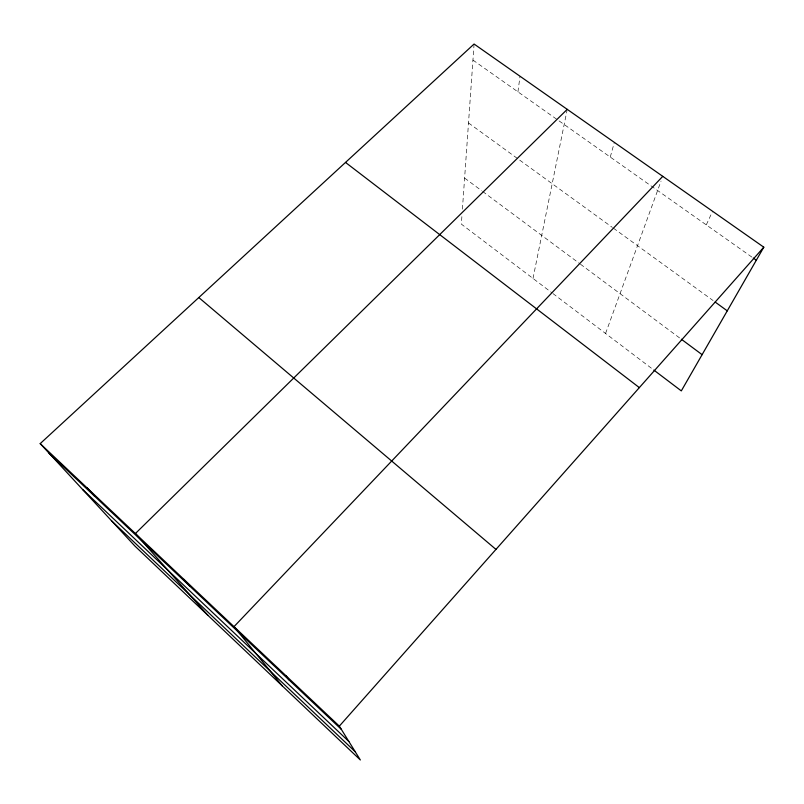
<?xml version="1.0" encoding="UTF-8"?>
<svg xmlns="http://www.w3.org/2000/svg" width="804" height="804" viewBox="0 0 804 804"><rect width="100%" height="100%" fill="white"/><g stroke="black" fill="none" stroke-linecap="round" stroke-linejoin="round"><path stroke-width="0.6" stroke-dasharray="4.02 3.01" d="M461.878 216.648L461.355 224.115L551.946 292.807M462.411 209.171L473.998 45.265M517.937 91.857L520.017 76.239M533.002 278.445L567.001 110.52M610.256 157.061L614.346 142.388M605.563 333.459L661.049 181.071M706.284 224.889L712.575 211.271M472.943 60.079L752.232 257.34M468.501 122.942L612.407 227.442M613.412 228.175L713.128 300.575M464.611 178.056L481.656 190.729M482.661 191.483L579.453 263.451M580.438 264.194L680.365 338.504M552.941 293.56L652.838 369.307"/><path stroke-width="1.21" d="M40.2 443.617L339.328 726.133L360.343 759.971L134.951 546.107L40.2 443.617L474.079 44.029L763.8 247.19L681.31 390.895L653.823 370.061M339.328 726.133L763.8 247.19M662.767 176.347L234.004 626.658L282.294 685.912M567.232 109.354L135.404 533.534L207.945 615.372M753.258 258.064L756.323 260.225M715.148 302.043L727.258 310.846M681.36 339.238L702.103 354.664M345.519 162.428L639.341 387.618M198.799 297.55L495.957 549.403M48.933 453.064L341.308 729.328M82.591 489.465L348.866 741.489M111.384 520.61L355.217 751.71M87.033 487.847L94.802 496.4M183.905 579.342L189.573 585.945M285.782 675.561L289.078 679.973"/></g></svg>
